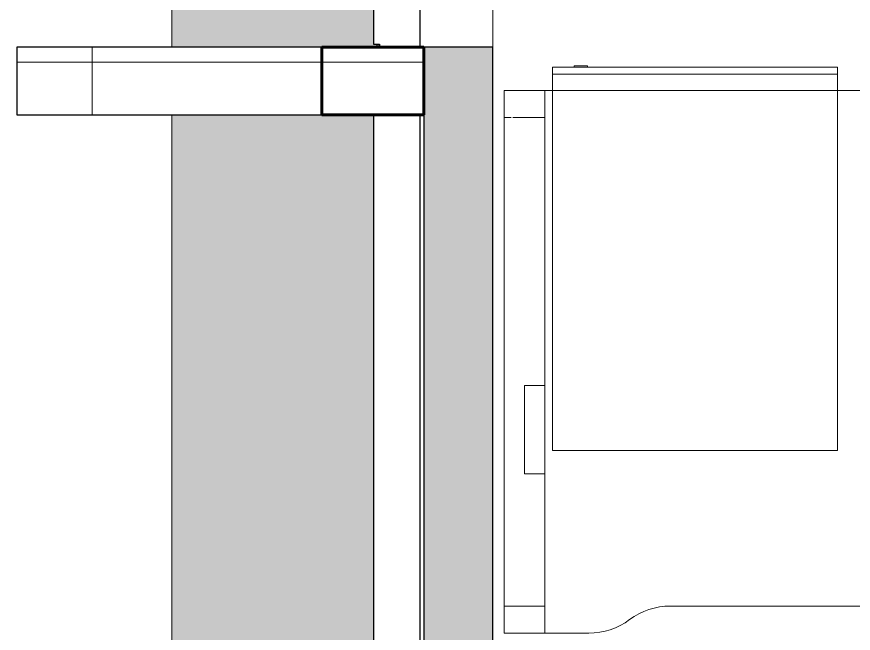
# Model space of a CAD drawing. Header units: millimetres. Extents: x 155927 to 317870, y -36033 to 97293.
# Drawn here: x 156161 to 157394, y 23386 to 24294 of the extents above; entities that cross this region are included whole.
import ezdxf

# ---------------------------------------------------------------- set-up
doc = ezdxf.new("R2010")
doc.units = ezdxf.units.MM
doc.header["$MEASUREMENT"] = 0
for name, color, linetype, lineweight in [('A-GLAZ', 7, 'CONTINUOUS', 9), ('A-WALL-PATT', 7, 'CONTINUOUS', 9), ('I-FURN', 8, 'CONTINUOUS', 9), ('I-WALL', 7, 'CONTINUOUS', 9), ('S-COLS-SYMB', 7, 'CONTINUOUS', 70)]:
    doc.layers.add(name, color=color, linetype=linetype, lineweight=lineweight)

msp = doc.modelspace()

# ---------------------------------------------------------------- hatches: boundary and pattern name
at = {"layer": 'A-GLAZ'}
h = msp.add_hatch(color=256, dxfattribs=at)
h.paths.add_polyline_path([(156404.8, 16190.6), (156404.8, 16290.6), (156691.5, 16290.6), (156691.5, 16294.9), (156686.8, 16294.9), (156686.8, 17486.3), (156691.5, 17486.3), (156691.5, 17490.6), (156686.8, 17490.6), (156686.8, 18843.6), (156389.5, 18843.6), (156389.5, 16190.6)], flags=0)
h.paths.add_polyline_path([(156389.5, 18943.6), (156691.5, 18943.6), (156691.5, 18947.9), (156686.8, 18947.9), (156686.8, 20139.3), (156691.5, 20139.3), (156691.5, 20143.6), (156686.8, 20143.6), (156686.8, 21496.6), (156389.5, 21496.6), (156389.5, 20229.9)], flags=0)
h.paths.add_polyline_path([(156389.5, 21596.6), (156691.5, 21596.6), (156691.5, 21600.9), (156686.8, 21600.9), (156686.8, 22792.3), (156691.5, 22792.3), (156691.5, 22796.6), (156686.8, 22796.6), (156686.8, 24149.6), (156389.5, 24149.6), (156389.5, 21965.2)], flags=0)
h.paths.add_polyline_path([(156389.5, 24249.6), (156691.5, 24249.6), (156691.5, 24253.9), (156686.8, 24253.9), (156686.8, 25445.3), (156691.5, 25445.3), (156691.5, 25449.6), (156404.8, 25449.6), (156404.8, 25549.6), (156389.5, 25549.6), (156389.5, 25435.9)], flags=0)
h = msp.add_hatch(color=256, dxfattribs=at)
h.paths.add_polyline_path([(156693.6, 16290.6), (156693.6, 16294.9), (156691.5, 16294.9), (156691.5, 16290.6)], flags=0)
h.paths.add_polyline_path([(156693.6, 17486.3), (156693.6, 17490.6), (156691.5, 17490.6), (156691.5, 17486.3)], flags=0)
h.paths.add_polyline_path([(156691.5, 18943.6), (156693.6, 18943.6), (156693.6, 18947.9), (156691.5, 18947.9)], flags=0)
h.paths.add_polyline_path([(156691.5, 20139.3), (156693.6, 20139.3), (156693.6, 20143.6), (156691.5, 20143.6)], flags=0)
h.paths.add_polyline_path([(156693.6, 21596.6), (156693.6, 21600.9), (156691.5, 21600.9), (156691.5, 21596.6)], flags=0)
h.paths.add_polyline_path([(156693.6, 22792.3), (156693.6, 22796.6), (156691.5, 22796.6), (156691.5, 22792.3)], flags=0)
h.paths.add_polyline_path([(156691.5, 24249.6), (156693.6, 24249.6), (156693.6, 24253.9), (156691.5, 24253.9)], flags=0)
h.paths.add_polyline_path([(156691.5, 25445.3), (156693.6, 25445.3), (156693.6, 25449.6), (156691.5, 25449.6)], flags=0)
h = msp.add_hatch(color=256, dxfattribs=at)
h.paths.add_polyline_path([(156389.4, 16190.6), (156389.5, 16190.6), (156389.4, 16759.3)], flags=0)
h.paths.add_polyline_path([(156389.4, 18943.6), (156389.5, 18943.6), (156389.4, 20229.9)], flags=0)
h.paths.add_polyline_path([(156389.4, 21596.6), (156389.5, 21596.6), (156389.4, 21965.2)], flags=0)
h.paths.add_polyline_path([(156389.4, 24249.6), (156389.5, 24249.6), (156389.4, 25435.9)], flags=0)
at = {"layer": 'A-WALL-PATT'}
for points in [[(156862.8, 24147.6), (156862.8, 24249.6), (156760.8, 24249.6), (156760.8, 24147.6), (156775.3, 24147.6)], [(156760.8, 22898.6), (156862.8, 22898.6), (156862.8, 24147.6), (156760.8, 24147.6), (156760.8, 23700.6)]]:
    msp.add_hatch(color=256, dxfattribs=at).paths.add_polyline_path(points, flags=0)

# ---------------------------------------------------------------- linework, layer by layer
at = {"layer": 'A-GLAZ'}
for p, q in [((156389.4, 25549.6), (156389.4, 24249.6)), ((156389.5, 25549.6), (156389.5, 24249.6)), ((156691.5, 24253.9), (156691.5, 24249.6)), ((156693.6, 24253.9), (156693.6, 24249.6)), ((156389.4, 24149.6), (156389.4, 21596.6)), ((156389.5, 24149.6), (156389.5, 21596.6))]:
    msp.add_line(p, q, dxfattribs=at)
at = {"layer": 'A-GLAZ', "lineweight": 30}
for p, q in [((156686.8, 24314.8), (156686.8, 24253.9)), ((156755.7, 24249.6), (156755.7, 24308.8)), ((156160.8, 24249.6), (156160.8, 24149.6)), ((156760.8, 24249.6), (156160.8, 24249.6)), ((156686.8, 24253.9), (156695.8, 24253.9)), ((156695.8, 24253.9), (156695.8, 24249.6)), ((156695.8, 24249.6), (156755.7, 24249.6)), ((156160.8, 24149.6), (156760.8, 24149.6)), ((156686.8, 24149.6), (156686.8, 22796.6)), ((156755.7, 24149.6), (156686.8, 24149.6)), ((156755.7, 22796.6), (156755.7, 24149.6))]:
    msp.add_line(p, q, dxfattribs=at)
at = {"layer": 'A-GLAZ', "linetype": 'Continuous'}
for p, q in [((156271.8, 24149.6), (156271.8, 24249.6)), ((156160.8, 24227.6), (156760.8, 24227.6))]:
    msp.add_line(p, q, dxfattribs=at)
at = {"layer": 'I-FURN'}
for p, q in [((157370.8, 24219.9), (156950.8, 24219.9)), ((156950.8, 24219.9), (156950.8, 24209.9)), ((156982.4, 24221.9), (156982.4, 24219.9)), ((157002.4, 24221.9), (156982.4, 24221.9)), ((156982.4, 24221.9), (157002.4, 24221.9)), ((157002.4, 24219.9), (157002.4, 24221.9)), ((157370.8, 24209.9), (157370.8, 24219.9)), ((156950.8, 24209.9), (157370.8, 24209.9)), ((157370.8, 24209.9), (156950.8, 24209.9)), ((156950.8, 24209.9), (156950.8, 24185.7)), ((157370.8, 24185.7), (157370.8, 24209.9)), ((156879.2, 23385.7), (156879.2, 24185.7)), ((156879.2, 24185.7), (156879.2, 24145.7)), ((156879.2, 24185.7), (156939.2, 24185.7)), ((156939.2, 24185.7), (156879.2, 24185.7)), ((158479.2, 24185.7), (156879.2, 24185.7)), ((156879.2, 24185.7), (156879.2, 23385.7)), ((156879.2, 23385.7), (156879.2, 24185.7)), ((156879.2, 24185.7), (158479.2, 24185.7)), ((156939.2, 24185.7), (156939.2, 23750.7)), ((156939.2, 24145.7), (156939.2, 24185.7)), ((156950.8, 24185.7), (156950.8, 23654.9)), ((157370.8, 23654.9), (157370.8, 24185.7)), ((156879.2, 24145.7), (156879.2, 23425.7)), ((156889.8, 24145.7), (156879.2, 24145.7)), ((156889.8, 24145.7), (156879.2, 24145.7)), ((156939.2, 24145.7), (156892.1, 24145.7)), ((156939.2, 24145.7), (156892.1, 24145.7)), ((156939.2, 23425.7), (156939.2, 24145.7)), ((156909.2, 23620.7), (156909.2, 23750.7)), ((156909.2, 23750.7), (156939.2, 23750.7)), ((156909.2, 23750.7), (156909.2, 23620.7)), ((156939.2, 23750.7), (156909.2, 23750.7)), ((156939.2, 23750.7), (156939.2, 23620.7)), ((156950.8, 23654.9), (157370.8, 23654.9)), ((156939.2, 23620.7), (156909.2, 23620.7)), ((156939.2, 23620.7), (156909.2, 23620.7)), ((156939.2, 23620.7), (156939.2, 23385.7)), ((156879.2, 23425.7), (156879.2, 23385.7)), ((156939.2, 23425.7), (156879.2, 23425.7)), ((156939.2, 23425.7), (156879.2, 23425.7)), ((156939.2, 23385.7), (156939.2, 23425.7)), ((157124.2, 23425.7), (157956.6, 23425.7)), ((157956.6, 23425.7), (157124.2, 23425.7)), ((156939.2, 23385.7), (156879.2, 23385.7)), ((156939.2, 23385.7), (156879.2, 23385.7)), ((156879.2, 23385.7), (157004.2, 23385.7)), ((157004.2, 23385.7), (156879.2, 23385.7))]:
    msp.add_line(p, q, dxfattribs=at)
for centre, start, end in [((157124.2, 23325.7), 90, 126.8699), ((157124.2, 23325.7), 90, 126.8699), ((157004.2, 23485.7), 270, 306.8699), ((157004.2, 23485.7), 270, 306.8699)]:
    msp.add_arc(centre, 100, start, end, dxfattribs=at)
at = {"layer": 'I-WALL'}
msp.add_line((156862.8, 25449.6), (156862.8, 24249.6), dxfattribs=at)
at = {"layer": 'I-WALL', "lineweight": 30}
for p, q in [((156862.8, 24249.6), (156760.8, 24249.6)), ((156760.8, 24249.6), (156760.8, 24147.6)), ((156862.8, 24147.6), (156862.8, 24249.6)), ((156760.8, 24147.6), (156760.8, 22898.6)), ((156862.8, 22898.6), (156862.8, 24147.6))]:
    msp.add_line(p, q, dxfattribs=at)
at = {"layer": 'S-COLS-SYMB', "lineweight": 60}
for p, q in [((156610.8, 24249.6), (156610.8, 24149.6)), ((156610.8, 24249.6), (156760.8, 24249.6)), ((156760.8, 24249.6), (156760.8, 24149.6)), ((156610.8, 24149.6), (156760.8, 24149.6))]:
    msp.add_line(p, q, dxfattribs=at)

doc.saveas('drawing.dxf')
